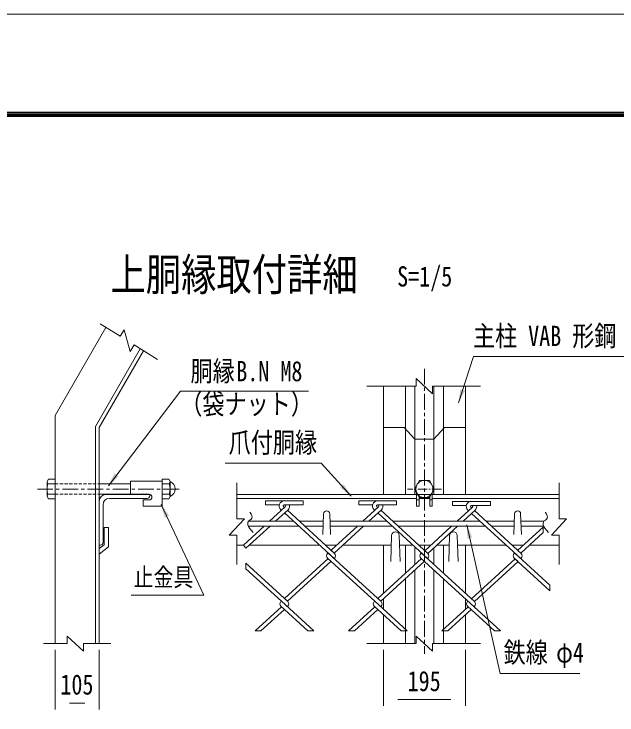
# Model space of a CAD drawing. Units: millimetres, scale not verified, with parts at other scales. Extents: x -4455 to 4455, y -3150 to 3150.
# Drawn here: x 1591 to 3025, y 1483 to 3150 of the extents above; entities that cross this region are included whole.
import ezdxf
from ezdxf.enums import TextEntityAlignment as Align

# ---------------------------------------------------------------- set-up
doc = ezdxf.new("R2010")
doc.units = ezdxf.units.MM
doc.header["$LTSCALE"] = 30
for name, pattern in [('USER1', [1.125, 0.75, -0.125, 0.125, -0.125]), ('USER2', [0.375, 0.25, -0.125]), ('USER4', [2, 1.25, -0.25, 0.25, -0.25])]:
    doc.linetypes.add(name, pattern=pattern)
doc.layers.add('0-0_D-TTL-TXT', color=7, linetype='Continuous')
for name, color, linetype, lineweight in [('0-1_D-STR1', 1, 'Continuous', 18), ('0-2_D-STR3', 3, 'Continuous', 13), ('0-3_D-BMK', 2, 'USER1', 13), ('0-4_D-STR-DIM', 4, 'Continuous', 13), ('0-6_7詳細', 3, 'Continuous', 18), ('0-7_D-STR-TXT', 3, 'Continuous', 13), ('0-8_D-STR2', 2, 'Continuous', 13), ('1-2_D-TTL', 7, 'Continuous', 9)]:
    doc.layers.add(name, color=color, linetype=linetype, lineweight=lineweight)
doc.styles.add('ＭＳ ゴシック', font='')
doc.styles.get('ＭＳ ゴシック').set_extended_font_data('MS Gothic')

msp = doc.modelspace()

# ---------------------------------------------------------------- linework, layer by layer
at = {"layer": '0-1_D-STR1'}
for p, q in [((1809.35, 2404.42), (1688.36, 2194.86)), ((1890.95, 2353.75), (1784.36, 2169.13)), ((1898.6, 2349.01), (1793.36, 2166.72)), ((2469.33, 2264.91), (2469.33, 2006.72)), ((2521.83, 2264.91), (2521.83, 2006.72)), ((2544.33, 2264.91), (2544.33, 2006.72)), ((2589.33, 2264.91), (2589.33, 2006.72)), ((2611.83, 2264.91), (2611.83, 2006.72)), ((2664.33, 2264.91), (2664.33, 2006.72)), ((1688.36, 2194.86), (1688.36, 1652.29)), ((1784.36, 2169.13), (1784.36, 1652.29)), ((1793.36, 2166.72), (1793.36, 1652.29)), ((1808.36, 2006.72), (1913.36, 2006.72)), ((1913.36, 2006.72), (1913.36, 2003.72)), ((2120.75, 2006.72), (2548.08, 2006.72)), ((2701.83, 2006.72), (2431.83, 2006.72)), ((2585.58, 2006.72), (2887.16, 2006.72)), ((1793.36, 1886.72), (1793.36, 1991.72)), ((1817.36, 1997.72), (1907.36, 1997.72)), ((2120.75, 1997.72), (2548.08, 1997.72)), ((2554.08, 1997.72), (2579.58, 1997.72)), ((2585.58, 1997.72), (2887.16, 1997.72)), ((1802.36, 1892.72), (1802.36, 1982.72)), ((1805.19, 1928.53), (1805.19, 1887.53)), ((1815.69, 1928.53), (1805.19, 1928.53)), ((1815.69, 1928.53), (1815.69, 1882.37)), ((1793.36, 1878.39), (1805.19, 1887.53)), ((1793.36, 1886.72), (1796.36, 1886.72)), ((2120.75, 1886.72), (2136.23, 1886.72)), ((2150.44, 1886.72), (2317.13, 1886.72)), ((2331.34, 1886.72), (2358.26, 1886.72)), ((2372.47, 1886.72), (2488, 1886.72)), ((2469.33, 1886.72), (2469.33, 1772.03)), ((2507.65, 1886.72), (2539.16, 1886.72)), ((2521.83, 1886.72), (2521.83, 1820.13)), ((2553.37, 1886.72), (2582.43, 1886.72)), ((2596.64, 1886.72), (2626, 1886.72)), ((2611.83, 1886.72), (2611.83, 1820.13)), ((2645.65, 1886.72), (2761.19, 1886.72)), ((2664.33, 1886.72), (2664.33, 1772.03)), ((2775.4, 1886.72), (2802.31, 1886.72)), ((2816.52, 1886.72), (2887.16, 1886.72)), ((1793.36, 1865.12), (1815.69, 1882.37)), ((2544.33, 1881.98), (2544.33, 1840.75)), ((2589.33, 1880.02), (2589.33, 1840.75)), ((2544.33, 1827.73), (2544.33, 1652.29)), ((2589.33, 1827.73), (2589.33, 1652.29)), ((2521.83, 1807.11), (2521.83, 1686.13)), ((2611.83, 1807.11), (2611.83, 1686.13)), ((2469.33, 1759), (2469.33, 1734.24)), ((2664.33, 1759), (2664.33, 1734.24)), ((2469.33, 1721.22), (2469.33, 1652.29)), ((2664.33, 1721.22), (2664.33, 1652.29)), ((2521.83, 1684.11), (2521.83, 1652.29)), ((2611.83, 1684.11), (2611.83, 1652.29))]:
    msp.add_line(p, q, dxfattribs=at)
for centre, radius, start, end in [((1808.36, 1991.72), 15, 90, 180), ((1907.36, 2003.72), 6, 270, 0), ((1817.36, 1982.72), 15, 90, 180), ((1796.36, 1892.72), 6, 270, 0)]:
    msp.add_arc(centre, radius, start, end, dxfattribs=at)
at = {"layer": '0-2_D-STR3'}
for p, q in [((1669.16, 2037.83), (1672.49, 2043.59)), ((1669.16, 2002.31), (1669.16, 2037.83)), ((1672.49, 2043.59), (1688.36, 2043.59)), ((1688.36, 1996.55), (1688.36, 2043.59)), ((1867.79, 2039.03), (1942.79, 2039.03)), ((1867.79, 2039.03), (1867.79, 2007.53)), ((1942.79, 1996.55), (1942.79, 2043.59)), ((1958.66, 2043.59), (1942.79, 2043.59)), ((1942.79, 2039.03), (1942.79, 1979.03)), ((1961.99, 2037.83), (1958.66, 2043.59)), ((1961.99, 2002.31), (1961.99, 2037.83)), ((1671.22, 2032.07), (1688.36, 2032.07)), ((1793.36, 2032.07), (1867.79, 2032.07)), ((1959.93, 2032.07), (1942.79, 2032.07)), ((1669.16, 2002.31), (1672.49, 1996.55)), ((1671.22, 2008.07), (1688.36, 2008.07)), ((1793.36, 2008.07), (1867.79, 2008.07)), ((1867.79, 2007.53), (1912.04, 2007.53)), ((1959.93, 2008.07), (1942.79, 2008.07)), ((1961.99, 2002.31), (1958.66, 1996.55)), ((2548.08, 2011.81), (2548.08, 1979.03)), ((2550.55, 2007.53), (2548.08, 2007.53)), ((2554.08, 2001.42), (2554.08, 1979.03)), ((2583.11, 2007.53), (2585.58, 2007.53)), ((2585.58, 2011.81), (2585.58, 1979.03)), ((1672.49, 1996.55), (1688.36, 1996.55)), ((1897.79, 1994.03), (1897.79, 1979.03)), ((1897.79, 1994.03), (1912.04, 1994.03)), ((1958.66, 1996.55), (1942.79, 1996.55)), ((2554.08, 1994.03), (2548.08, 1994.03)), ((2579.58, 1994.03), (2585.58, 1994.03)), ((1897.79, 1979.03), (1942.79, 1979.03)), ((2554.08, 1979.03), (2548.08, 1979.03))]:
    msp.add_line(p, q, dxfattribs=at)
at = {"layer": '0-2_D-STR3', "color": 1, "linetype": 'USER2'}
for p, q in [((1688.36, 2032.07), (1793.36, 2032.07)), ((1688.36, 2008.07), (1793.36, 2008.07))]:
    msp.add_line(p, q, dxfattribs=at)
at = {"layer": '0-2_D-STR3'}
msp.add_lwpolyline([(2543.31, 2020.07), (2555.07, 2040.44), (2578.59, 2040.44), (2590.35, 2020.07), (2578.59, 1999.7), (2555.07, 1999.7)], close=True, dxfattribs=at)
msp.add_lwpolyline([(2579.58, 2001.42), (2579.58, 1979.03), (2585.58, 1979.03)], dxfattribs=at)
msp.add_circle((2566.83, 2020.07), 20.4, dxfattribs=at)
for centre, radius, start, end in [((1678.25, 2037.83), 9.09, 180, 219.3382), ((1952.9, 2037.83), 9.09, 320.6618, 0), ((1955.17, 2020.07), 19.02, 291.00774, 68.99226), ((1705.16, 2020.07), 36, 160.52878, 199.47122), ((1925.99, 2020.07), 36, 340.52878, 19.47122), ((1678.25, 2002.31), 9.09, 140.6618, 180), ((1912.04, 2000.78), 6.75, 270, 90), ((1952.9, 2002.31), 9.09, 0, 39.3382)]:
    msp.add_arc(centre, radius, start, end, dxfattribs=at)
at = {"layer": '0-3_D-BMK', "linetype": 'USER4'}
for p, q in [((2566.83, 2306.29), (2566.83, 1628)), ((1983.04, 2020.07), (1646.79, 2020.07))]:
    msp.add_line(p, q, dxfattribs=at)
at = {"layer": '0-3_D-BMK'}
msp.add_line((2607.12, 2020.07), (2526.48, 2020.07), dxfattribs=at)
at = {"layer": '0-4_D-STR-DIM'}
for p, q in [((1843.32, 2383.33), (1795.26, 2413.17)), ((1843.32, 2383.33), (1852.81, 2398.62)), ((1866.76, 2347.59), (1852.81, 2398.62)), ((1876.26, 2362.88), (1866.76, 2347.59)), ((1876.26, 2362.88), (1931.71, 2328.45)), ((1717.16, 1652.29), (1717.16, 1670.29)), ((1755.93, 1634.29), (1717.16, 1670.29)), ((2586.21, 1634.29), (2547.44, 1670.29)), ((2547.44, 1652.29), (2547.44, 1670.29)), ((1717.16, 1652.29), (1660.6, 1652.29)), ((1755.93, 1652.29), (1821.2, 1652.29)), ((1755.93, 1652.29), (1755.93, 1634.29)), ((2547.44, 1652.29), (2429.64, 1652.29)), ((2586.21, 1652.29), (2700.15, 1652.29)), ((2586.21, 1652.29), (2586.21, 1634.29))]:
    msp.add_line(p, q, dxfattribs=at)
at = {"layer": '0-4_D-STR-DIM', "color": 1, "lineweight": 18}
for p, q in [((1688.36, 1637.29), (1688.36, 1495.9)), ((1793.36, 1637.29), (1793.36, 1495.9)), ((2469.33, 1637.29), (2469.33, 1504.01)), ((2664.33, 1637.29), (2664.33, 1504.01)), ((2503.83, 1519.01), (2629.83, 1519.01)), ((1722.86, 1510.9), (1758.86, 1510.9))]:
    msp.add_line(p, q, dxfattribs=at)
at = {"layer": '0-6_7詳細', "color": 4}
for p, q in [((2586.21, 2246.91), (2547.44, 2282.91)), ((2547.44, 2264.91), (2547.44, 2282.91)), ((2547.44, 2264.91), (2429.64, 2264.91)), ((2586.21, 2264.91), (2700.15, 2264.91)), ((2586.21, 2264.91), (2586.21, 2246.91)), ((2120.75, 1949.16), (2120.75, 2034.74)), ((2887.16, 1949.16), (2887.16, 2034.74)), ((2138.75, 1949.16), (2102.75, 1910.39)), ((2120.75, 1949.16), (2138.75, 1949.16)), ((2120.75, 1910.39), (2102.75, 1910.39)), ((2120.75, 1910.39), (2120.75, 1840.19)), ((2887.16, 1910.39), (2869.16, 1910.39)), ((2887.16, 1910.39), (2887.16, 1840.19))]:
    msp.add_line(p, q, dxfattribs=at)
at = {"layer": '0-6_7詳細', "color": 7, "lineweight": 9}
for p, q in [((2589.33, 2138.59), (2614.83, 2166.72)), ((2614.83, 2166.72), (2664.33, 2166.72)), ((2544.33, 2138.59), (2589.33, 2138.59)), ((2551.02, 2006.72), (2582.64, 2006.72)), ((2226.68, 1969.6), (2225.24, 1970.92)), ((2240.89, 1969.6), (2242.33, 1970.92)), ((2325.25, 1911.89), (2327.05, 1961.09)), ((2343.25, 1911.89), (2341.45, 1961.09)), ((2779.55, 1911.89), (2781.35, 1961.09)), ((2797.55, 1911.89), (2795.75, 1961.09)), ((2486.58, 1847.72), (2488.83, 1909.22)), ((2509.08, 1847.72), (2506.83, 1909.22)), ((2624.58, 1847.72), (2626.83, 1909.22)), ((2647.08, 1847.72), (2644.83, 1909.22)), ((2575, 1855.84), (2573.93, 1854.86))]:
    msp.add_line(p, q, dxfattribs=at)
at = {"layer": '0-6_7詳細'}
for p, q in [((2188.78, 1991.77), (2188.78, 1982.17)), ((2234.22, 1991.77), (2188.78, 1991.77)), ((2233.35, 1991.77), (2278.78, 1991.77)), ((2278.78, 1991.77), (2278.78, 1982.17)), ((2456.25, 1991.77), (2410.81, 1991.77)), ((2410.81, 1991.77), (2410.81, 1982.17)), ((2455.38, 1991.77), (2500.81, 1991.77)), ((2500.81, 1991.77), (2500.81, 1982.17)), ((2633.91, 1990.79), (2633.91, 1981.19)), ((2679.35, 1990.79), (2633.91, 1990.79)), ((2678.48, 1990.79), (2723.91, 1990.79)), ((2723.91, 1990.79), (2723.91, 1981.19)), ((2221.59, 1982.17), (2188.78, 1982.17)), ((2235.84, 1978), (2198.43, 1943.72)), ((2242.33, 1970.92), (2212.64, 1943.72)), ((2233.78, 1976.11), (2231.73, 1978)), ((2233.35, 1982.17), (2278.78, 1982.17)), ((2234.22, 1982.17), (2233.35, 1982.17)), ((2233.78, 1976.11), (2235.84, 1978)), ((2352.97, 1866.9), (2240.89, 1969.6)), ((2443.62, 1982.17), (2410.81, 1982.17)), ((2457.87, 1978), (2420.46, 1943.72)), ((2464.36, 1970.92), (2434.67, 1943.72)), ((2448.71, 1969.6), (2447.27, 1970.92)), ((2455.81, 1976.11), (2453.76, 1978)), ((2455.38, 1982.17), (2500.81, 1982.17)), ((2456.25, 1982.17), (2455.38, 1982.17)), ((2575, 1866.9), (2462.92, 1969.6)), ((2666.72, 1981.19), (2633.91, 1981.19)), ((2680.97, 1977.02), (2644.63, 1943.72)), ((2687.45, 1969.94), (2658.84, 1943.72)), ((2671.81, 1968.62), (2670.37, 1969.94)), ((2678.91, 1975.13), (2676.85, 1977.02)), ((2678.48, 1981.19), (2723.91, 1981.19)), ((2679.35, 1981.19), (2678.48, 1981.19)), ((2798.1, 1865.92), (2686.02, 1968.62)), ((2351.9, 1854.86), (2233.78, 1963.09)), ((2573.93, 1854.86), (2455.81, 1963.09)), ((2797.03, 1853.88), (2678.91, 1962.11)), ((2185.34, 1931.72), (2136.23, 1886.72)), ((2407.37, 1931.72), (2344.8, 1874.39)), ((2421.58, 1931.72), (2351.9, 1867.88)), ((2631.54, 1931.72), (2567.9, 1873.41)), ((2645.75, 1931.72), (2575, 1866.9)), ((2849.2, 1929.68), (2788.85, 1874.39)), ((2849.2, 1929.68), (2849.2, 1916.66)), ((2849.2, 1916.66), (2795.96, 1867.88)), ((2337.69, 1867.88), (2336.62, 1866.9)), ((2337.69, 1867.88), (2336.62, 1866.9)), ((2463.99, 1752.15), (2337.69, 1867.88)), ((2352.97, 1866.9), (2344.8, 1874.39)), ((2559.72, 1867.88), (2558.65, 1866.9)), ((2559.72, 1867.88), (2558.65, 1866.9)), ((2686.02, 1752.15), (2559.72, 1867.88)), ((2781.75, 1867.88), (2780.68, 1866.9)), ((2781.75, 1867.88), (2780.68, 1866.9)), ((2865.32, 1791.3), (2781.75, 1867.88)), ((2337.69, 1854.86), (2233.78, 1759.64)), ((2448.71, 1753.13), (2336.62, 1855.84)), ((2352.97, 1855.84), (2351.9, 1854.86)), ((2559.72, 1854.86), (2455.81, 1759.64)), ((2684.95, 1740.11), (2558.65, 1855.84)), ((2782.82, 1853.88), (2678.91, 1758.66)), ((2788.85, 1848.35), (2780.68, 1855.84)), ((2865.32, 1778.28), (2780.68, 1855.84)), ((2797.03, 1855.84), (2795.96, 1854.86)), ((2797.03, 1855.84), (2795.96, 1854.86)), ((2241.96, 1752.15), (2142.33, 1843.44)), ((2142.33, 1830.42), (2142.33, 1843.44)), ((2344.8, 1848.35), (2240.89, 1753.13)), ((2566.83, 1848.35), (2462.92, 1753.13)), ((2789.93, 1847.37), (2686.02, 1752.15)), ((2226.68, 1753.13), (2142.33, 1830.42)), ((2865.32, 1791.3), (2865.32, 1778.28)), ((2226.68, 1753.13), (2225.61, 1752.15)), ((2226.68, 1753.13), (2225.61, 1752.15)), ((2303.69, 1682.57), (2226.68, 1753.13)), ((2241.96, 1752.15), (2233.78, 1759.64)), ((2448.71, 1753.13), (2447.64, 1752.15)), ((2448.71, 1753.13), (2447.64, 1752.15)), ((2525.72, 1682.57), (2448.71, 1753.13)), ((2463.99, 1752.15), (2455.81, 1759.64)), ((2670.74, 1753.13), (2669.67, 1752.15)), ((2670.74, 1753.13), (2669.67, 1752.15)), ((2226.68, 1740.11), (2163.88, 1682.57)), ((2289.48, 1682.57), (2225.61, 1741.09)), ((2241.96, 1741.09), (2240.89, 1740.11)), ((2448.71, 1740.11), (2385.91, 1682.57)), ((2511.51, 1682.57), (2447.64, 1741.09)), ((2463.99, 1741.09), (2462.92, 1740.11)), ((2670.74, 1740.11), (2607.94, 1682.57)), ((2677.84, 1733.6), (2669.66, 1741.09)), ((2733.53, 1682.57), (2669.67, 1741.09)), ((2686.02, 1741.09), (2684.95, 1740.11)), ((2686.02, 1741.09), (2684.95, 1740.11)), ((2747.74, 1682.57), (2684.95, 1740.11)), ((2233.78, 1733.6), (2178.09, 1682.57)), ((2455.81, 1733.6), (2400.12, 1682.57)), ((2677.84, 1733.6), (2622.15, 1682.57)), ((2178.09, 1682.57), (2163.88, 1682.57)), ((2303.69, 1682.57), (2289.48, 1682.57)), ((2400.12, 1682.57), (2385.91, 1682.57)), ((2525.72, 1682.57), (2511.51, 1682.57)), ((2622.15, 1682.57), (2607.94, 1682.57)), ((2747.74, 1682.57), (2733.53, 1682.57))]:
    msp.add_line(p, q, dxfattribs=at)
at = {"layer": '0-6_7詳細', "color": 7, "lineweight": 9}
msp.add_lwpolyline([(2544.33, 2138.59), (2518.83, 2166.72), (2469.33, 2166.72)], dxfattribs=at)
at = {"layer": '0-6_7詳細', "color": 4}
for points in [[(2151.81, 1964.99), (2152.12, 1964.61), (2154.78, 1960.4), (2156.35, 1956.65), (2156.82, 1953.33), (2156.19, 1950.46), (2154.47, 1948.02), (2151.65, 1946.04), (2148.83, 1944.03), (2147.07, 1941.55), (2146.39, 1938.59), (2146.78, 1935.16), (2148.25, 1931.25), (2150.79, 1926.87), (2154.4, 1922.01), (2159.09, 1916.68)], [(2854.64, 1964.99), (2854.95, 1964.61), (2857.62, 1960.4), (2859.18, 1956.65), (2859.65, 1953.33), (2859.03, 1950.46), (2857.31, 1948.02), (2854.49, 1946.04), (2851.66, 1944.03), (2849.91, 1941.55), (2849.23, 1938.59), (2849.62, 1935.16), (2851.09, 1931.25), (2853.63, 1926.87), (2857.24, 1922.01), (2861.93, 1916.68)], [(2887.16, 1949.16), (2905.16, 1949.16), (2869.16, 1910.39)]]:
    msp.add_lwpolyline(points, dxfattribs=at)
at = {"layer": '0-6_7詳細'}
msp.add_lwpolyline([(2199.55, 1931.72), (2142.33, 1879.29), (2136.23, 1886.72)], dxfattribs=at)
for centre, radius, start, end in [((2233.35, 1979.77), 12, 90, 227.5), ((2455.38, 1979.77), 12, 90, 227.5), ((2678.48, 1978.79), 12, 90, 227.5), ((2233.35, 1979.77), 2.4, 90, 227.5), ((2234.22, 1979.77), 2.4, 312.5, 90), ((2234.22, 1979.77), 12, 312.5, 11.53696), ((2455.38, 1979.77), 2.4, 90, 227.5), ((2456.25, 1979.77), 2.4, 312.5, 90), ((2456.25, 1979.77), 12, 312.5, 11.53696), ((2678.48, 1978.79), 2.4, 90, 227.5), ((2679.35, 1978.79), 2.4, 312.5, 90), ((2679.35, 1978.79), 12, 312.5, 11.53696), ((2341.69, 1861.37), 7.5, 132.5, 227.5), ((2347.91, 1861.37), 7.5, 312.5, 47.5), ((2563.72, 1861.37), 7.5, 132.5, 227.5), ((2569.93, 1861.37), 7.5, 312.5, 47.5), ((2785.75, 1861.37), 7.5, 132.5, 227.5), ((2791.96, 1861.37), 7.5, 312.5, 47.5), ((2230.68, 1746.62), 7.5, 132.5, 227.5), ((2236.89, 1746.62), 7.5, 312.5, 47.5), ((2452.7, 1746.62), 7.5, 132.5, 227.5), ((2458.92, 1746.62), 7.5, 312.5, 47.5), ((2674.73, 1746.62), 7.5, 132.5, 227.5), ((2680.95, 1746.62), 7.5, 312.5, 47.5)]:
    msp.add_arc(centre, radius, start, end, dxfattribs=at)
at = {"layer": '0-6_7詳細', "color": 7, "lineweight": 9}
for centre, radius in [((2334.25, 1961.09), 7.2), ((2788.55, 1961.09), 7.2), ((2497.83, 1909.22), 9), ((2635.83, 1909.22), 9)]:
    msp.add_arc(centre, radius, 0, 180, dxfattribs=at)
at = {"layer": '0-7_D-STR-TXT'}
for points in [[(3042.8, 2335.26), (2683.53, 2335.26), (2648.01, 2225.05)], [(2291.21, 2252.82), (1986.41, 2252.82), (1814.96, 2027.92)], [(2936.15, 1581.32), (2747.07, 1581.32), (2667.86, 1934.8)]]:
    msp.add_lwpolyline(points, dxfattribs=at)
at = {"layer": '0-7_D-STR-TXT', "color": 7, "lineweight": 9}
for points in [[(2092.51, 2081.37), (2321.27, 2081.37), (2392.4, 2003.36)], [(1868.91, 1767.28), (2042.48, 1767.28), (1940.57, 1983.16)]]:
    msp.add_lwpolyline(points, dxfattribs=at)
at = {"layer": '0-7_D-STR-TXT'}
for points in [[(2647.3, 2222.87), (2652.18, 2257.54), (2663.59, 2253.86)], [(1813.56, 2026.09), (1829.71, 2057.16), (1839.24, 2049.89)], [(2667.35, 1937.05), (2680.74, 1904.69), (2669.05, 1902.07)]]:
    msp.add_solid(points, dxfattribs=at)
at = {"layer": '0-7_D-STR-TXT', "color": 7}
for points in [[(2393.95, 2001.66), (2366.27, 2023.12), (2375.13, 2031.19)], [(1939.59, 1985.24), (1959.73, 1956.6), (1948.9, 1951.48)]]:
    msp.add_solid(points, dxfattribs=at)
at = {"layer": '0-8_D-STR2', "color": 7, "lineweight": 9}
for p, q in [((2148.61, 1943.72), (2254.93, 1943.72)), ((2269.14, 1943.72), (2326.41, 1943.72)), ((2342.08, 1943.72), (2476.95, 1943.72)), ((2491.16, 1943.72), (2698.98, 1943.72)), ((2713.19, 1943.72), (2780.71, 1943.72)), ((2796.38, 1943.72), (2851.44, 1943.72)), ((2148.07, 1931.72), (2268.02, 1931.72)), ((2282.23, 1931.72), (2325.97, 1931.72)), ((2342.52, 1931.72), (2490.05, 1931.72)), ((2504.26, 1931.72), (2712.08, 1931.72)), ((2726.29, 1931.72), (2780.27, 1931.72)), ((2796.82, 1931.72), (2850.91, 1931.72))]:
    msp.add_line(p, q, dxfattribs=at)
at = {"layer": '1-2_D-TTL', "color": 2, "lineweight": 18}
msp.add_lwpolyline([(-4454.77, 3150.03), (4454.92, 3150.03), (4454.92, -3150.4), (-4454.77, -3150.4)], close=True, dxfattribs=at)
at = {"layer": '1-2_D-TTL'}
for points in [[(-4168.39, 2916.68), (4168.54, 2916.68), (4168.54, -2917.05), (-4168.39, -2917.05)], [(-4165.74, 2914.02), (4165.89, 2914.02), (4165.89, -2914.4), (-4165.74, -2914.4)], [(-4163.09, 2911.37), (4163.24, 2911.37), (4163.24, -2911.75), (-4163.09, -2911.75)], [(-4160.43, 2908.72), (4160.59, 2908.72), (4160.59, -2909.1), (-4160.43, -2909.1)], [(-4157.78, 2906.07), (4157.93, 2906.07), (4157.93, -2906.45), (-4157.78, -2906.45)]]:
    msp.add_lwpolyline(points, close=True, dxfattribs=at)

# ---------------------------------------------------------------- texts
at = {"layer": '0-0_D-TTL-TXT', "style": 'ＭＳ ゴシック', "width": 0.8}
msp.add_text('上胴縁取付詳細', height=76.98, dxfattribs=at).set_placement((1820.05, 2468.91), align=Align.BOTTOM_LEFT)
at = {"layer": '0-0_D-TTL-TXT', "color": 3, "style": 'ＭＳ ゴシック', "width": 0.8}
msp.add_text('S=1/5', height=48.17, dxfattribs=at).set_placement((2501.98, 2487.36), align=Align.BOTTOM_LEFT)
at = {"layer": '0-4_D-STR-DIM', "color": 3, "style": 'ＭＳ ゴシック', "width": 0.8}
for s, p in [('195', (2526.83, 1524.76)), ('105', (1700.86, 1516.65))]:
    msp.add_text(s, height=48.17, dxfattribs=at).set_placement(p, align=Align.BOTTOM_LEFT)
at = {"layer": '0-7_D-STR-TXT', "style": 'ＭＳ ゴシック', "width": 0.8}
for s, height, p in [('主柱 VAB 形鋼', 48.17, (2682.26, 2345.8)), ('胴縁', 48.17, (2010.5, 2261.99)), ('B.N M8', 48.17, (2119.36, 2261.99)), ('（袋ナット）', 48.17, (1986.21, 2183.74)), ('爪付胴縁', 48.17, (2101.23, 2092.27)), ('止金具', 43.33, (1875.12, 1775.7)), ('鉄線', 48.17, (2755.22, 1592.78)), ('φ4', 48.17, (2880.14, 1592.78))]:
    msp.add_text(s, height=height, dxfattribs=at).set_placement(p, align=Align.BOTTOM_LEFT)

doc.saveas('drawing.dxf')
